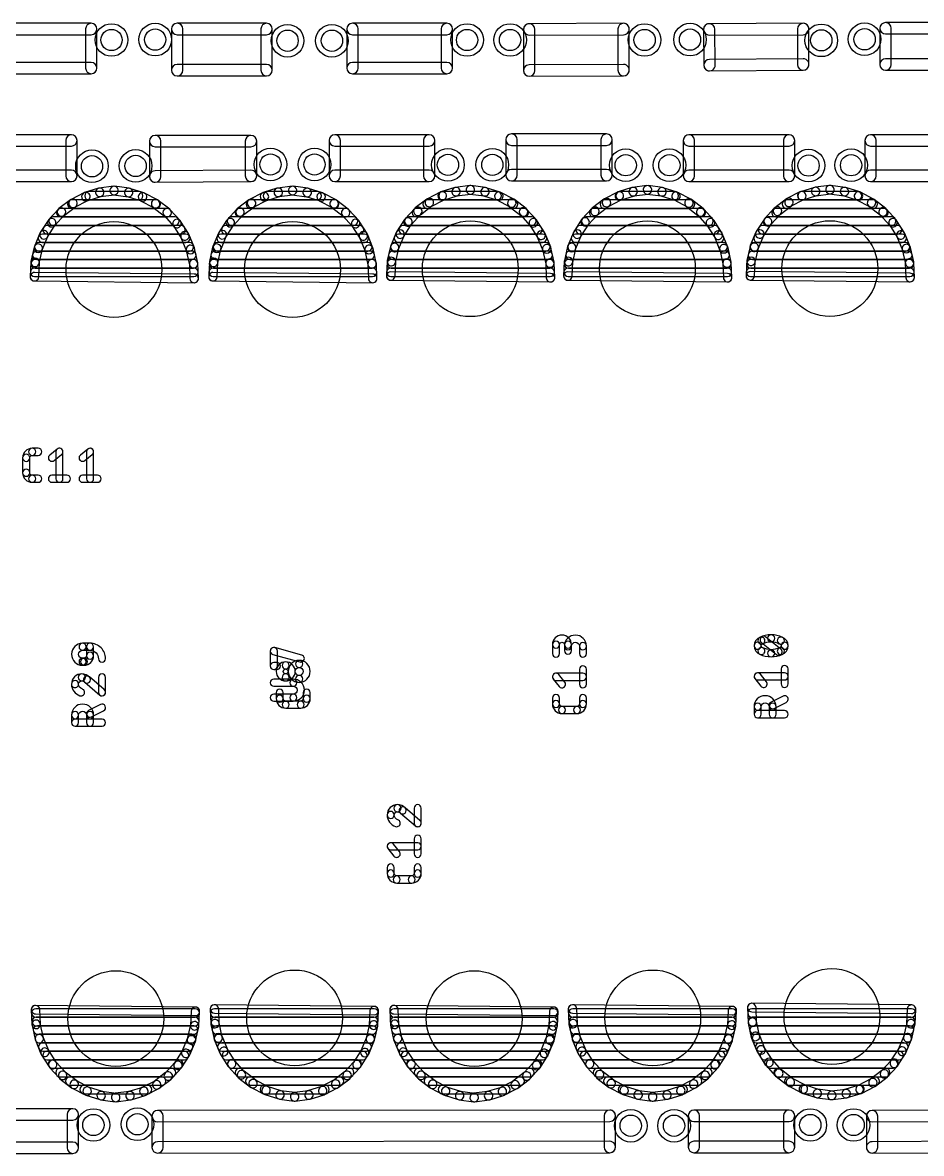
# Model space of a CAD drawing. Extents: x 0.02 to 3.96, y 0.03 to 4.16.
# Drawn here: x 1.679 to 2.312, y 1.791 to 2.588 of the extents above; entities that cross this region are included whole.
import ezdxf

# ---------------------------------------------------------------- set-up
doc = ezdxf.new("R2010")
doc.units = 0
for name, color, linetype in [('17', 82, 'CONTINUOUS'), ('20', 253, 'CONTINUOUS'), ('25', 253, 'CONTINUOUS'), ('30', 253, 'CONTINUOUS')]:
    doc.layers.add(name, color=color, linetype=linetype)

# ---------------------------------------------------------------- blocks, each defined once
blk = doc.blocks.new('ROUNDP')
blk.add_circle((0, 0), 0.5)

msp = doc.modelspace()

# ---------------------------------------------------------------- linework, layer by layer
at = {"layer": '20'}
for points in [[(1.622, 2.5795), (1.727, 2.5795, 1), (1.727, 2.5875), (1.622, 2.5875, 1)], [(1.723, 2.5835), (1.723, 2.556, 1), (1.731, 2.556), (1.731, 2.5835, 1)], [(1.7875, 2.5795), (1.8505, 2.5795, 1), (1.8505, 2.5875), (1.7875, 2.5875, 1)], [(1.7915, 2.5545), (1.7915, 2.5835, 1), (1.7835, 2.5835), (1.7835, 2.5545, 1)], [(1.8465, 2.5835), (1.8465, 2.5545, 1), (1.8545, 2.5545), (1.8545, 2.5835, 1)], [(1.911, 2.5795), (1.9775, 2.5795, 1), (1.9775, 2.5875), (1.911, 2.5875, 1)], [(1.915, 2.556), (1.915, 2.5835, 1), (1.907, 2.5835), (1.907, 2.556, 1)], [(1.9735, 2.5835), (1.9735, 2.556, 1), (1.9815, 2.556), (1.9815, 2.5835, 1)], [(2.035515, 2.57925), (2.102015, 2.5795, 1), (2.101985, 2.5875), (2.035485, 2.58725, 1)], [(2.0395, 2.55425), (2.0395, 2.58325, 1), (2.0315, 2.58325), (2.0315, 2.55425, 1)], [(2.098, 2.5835), (2.098, 2.5545, 1), (2.106, 2.5545), (2.106, 2.5835, 1)], [(2.162265, 2.57925), (2.228515, 2.5795, 1), (2.228485, 2.5875), (2.162235, 2.58725, 1)], [(2.1665, 2.55804), (2.16625, 2.58329, 1), (2.15825, 2.58321), (2.1585, 2.55796, 1)], [(2.2245, 2.5835), (2.2245, 2.5585, 1), (2.2325, 2.5585), (2.2325, 2.5835, 1)], [(2.2825, 2.584), (2.2825, 2.5585, 1), (2.2905, 2.5585), (2.2905, 2.584, 1)], [(2.3895, 2.588), (2.2865, 2.588, 1), (2.2865, 2.58), (2.3895, 2.58, 1)], [(1.727, 2.56), (1.607, 2.56, 1), (1.607, 2.552), (1.727, 2.552, 1)], [(1.8505, 2.5585), (1.7875, 2.5585, 1), (1.7875, 2.5505), (1.8505, 2.5505, 1)], [(1.9775, 2.56), (1.911, 2.56, 1), (1.911, 2.552), (1.9775, 2.552, 1)], [(2.101985, 2.5585), (2.035485, 2.55825, 1), (2.035515, 2.55025), (2.102015, 2.5505, 1)], [(2.22847, 2.5625), (2.16247, 2.562, 1), (2.16253, 2.554), (2.22853, 2.5545, 1)], [(2.2865, 2.5545), (2.4055, 2.5545, 1), (2.4055, 2.5625), (2.2865, 2.5625, 1)], [(1.713, 2.509), (1.595, 2.509, 1), (1.595, 2.501), (1.713, 2.501, 1)], [(1.717, 2.48), (1.717, 2.505, 1), (1.709, 2.505), (1.709, 2.48, 1)], [(1.776, 2.4795), (1.776, 2.5045, 1), (1.768, 2.5045), (1.768, 2.4795, 1)], [(1.772, 2.5005), (1.8395, 2.5005, 1), (1.8395, 2.5085), (1.772, 2.5085, 1)], [(1.8355, 2.5045), (1.8355, 2.48, 1), (1.8435, 2.48), (1.8435, 2.5045, 1)], [(1.9025, 2.48), (1.9025, 2.505, 1), (1.8945, 2.505), (1.8945, 2.48, 1)], [(1.8985, 2.501), (1.965, 2.501, 1), (1.965, 2.509), (1.8985, 2.509, 1)], [(1.961, 2.505), (1.961, 2.48, 1), (1.969, 2.48), (1.969, 2.505, 1)], [(2.027, 2.4805), (2.027, 2.5055, 1), (2.019, 2.5055), (2.019, 2.4805, 1)], [(2.023, 2.5015), (2.09, 2.5015, 1), (2.09, 2.5095), (2.023, 2.5095, 1)], [(2.086, 2.5055), (2.086, 2.4805, 1), (2.094, 2.4805), (2.094, 2.5055, 1)], [(2.152, 2.48), (2.152, 2.505, 1), (2.144, 2.505), (2.144, 2.48, 1)], [(2.148, 2.501), (2.2185, 2.501, 1), (2.2185, 2.509), (2.148, 2.509, 1)], [(2.2145, 2.505), (2.2145, 2.48, 1), (2.2225, 2.48), (2.2225, 2.505, 1)], [(2.395, 2.509), (2.276, 2.509, 1), (2.276, 2.501), (2.395, 2.501, 1)], [(2.272, 2.505), (2.272, 2.48, 1), (2.28, 2.48), (2.28, 2.505, 1)], [(1.61, 2.476), (1.713, 2.476, 1), (1.713, 2.484), (1.61, 2.484, 1)], [(1.77203, 2.4755), (1.83953, 2.476, 1), (1.83947, 2.484), (1.77197, 2.4835, 1)], [(1.8985, 2.476), (1.965, 2.476, 1), (1.965, 2.484), (1.8985, 2.484, 1)], [(2.023, 2.4765), (2.09, 2.4765, 1), (2.09, 2.4845), (2.023, 2.4845, 1)], [(2.148, 2.476), (2.2185, 2.476, 1), (2.2185, 2.484), (2.148, 2.484, 1)], [(2.276, 2.476), (2.375, 2.476, 1), (2.375, 2.484), (2.276, 2.484, 1)], [(1.6485, 1.8145), (1.714, 1.8145, 1), (1.714, 1.8225), (1.6485, 1.8225, 1)], [(1.718, 1.795), (1.718, 1.8185, 1), (1.71, 1.8185), (1.71, 1.795, 1)], [(1.773753, 1.81325), (2.092253, 1.8135, 1), (2.092247, 1.8215), (1.773747, 1.82125, 1)], [(1.76975, 1.81725), (1.76975, 1.79525, 1), (1.77775, 1.79525), (1.77775, 1.81725, 1)], [(2.08825, 1.8175), (2.08825, 1.7955, 1), (2.09625, 1.7955), (2.09625, 1.8175, 1)], [(2.1475, 1.8175), (2.1475, 1.7955, 1), (2.1555, 1.7955), (2.1555, 1.8175, 1)], [(2.2185, 1.8215), (2.1515, 1.8215, 1), (2.1515, 1.8135), (2.2185, 1.8135, 1)], [(2.2225, 1.7955), (2.2225, 1.8175, 1), (2.2145, 1.8175), (2.2145, 1.7955, 1)], [(2.346236, 1.8215), (2.276986, 1.82125, 1), (2.277014, 1.81325), (2.346264, 1.8135, 1)], [(2.273, 1.81725), (2.273, 1.79525, 1), (2.281, 1.79525), (2.281, 1.81725, 1)], [(1.6485, 1.791), (1.714, 1.791, 1), (1.714, 1.799), (1.6485, 1.799, 1)], [(1.773753, 1.79125), (2.092253, 1.7915, 1), (2.092247, 1.7995), (1.773747, 1.79925, 1)], [(2.1515, 1.7915), (2.2185, 1.7915, 1), (2.2185, 1.7995), (2.1515, 1.7995, 1)], [(2.277014, 1.79125), (2.346264, 1.7915, 1), (2.346236, 1.7995), (2.276986, 1.79925, 1)]]:
    msp.add_lwpolyline(points, format="xyb", close=True, dxfattribs=at)
for centre in [(1.74125, 2.57575), (1.772, 2.576), (1.86525, 2.57525), (1.8965, 2.57525), (1.99175, 2.57575), (2.022, 2.57575), (2.11675, 2.57575), (2.14875, 2.576), (2.24125, 2.5755), (2.27175, 2.57625), (1.85325, 2.488), (1.88425, 2.488), (1.97825, 2.48775), (2.0095, 2.48775), (2.1035, 2.4875), (2.13425, 2.4875), (2.23225, 2.48725), (2.26225, 2.4875), (1.7275, 2.48675), (1.75825, 2.487), (1.7285, 1.811), (1.7595, 1.8115), (2.107, 1.8105), (2.1375, 1.8105), (2.2335, 1.811), (2.264, 1.811)]:
    msp.add_circle(centre, 0.0075, dxfattribs=at)
at = {"layer": '25'}
for points in [[(1.685372, 2.282995, 1), (1.685372, 2.287995, 0.414205), (1.67865, 2.281273, 1), (1.68365, 2.281273, -0.414205)], [(1.685372, 2.282995, 1), (1.685372, 2.287995, 0.414205), (1.67865, 2.281273, 1), (1.68365, 2.281273, -0.414205)], [(1.685372, 2.282995), (1.689595, 2.282995, 1), (1.689595, 2.287995), (1.685372, 2.287995, 1)], [(1.685372, 2.282995), (1.689595, 2.282995, 1), (1.689595, 2.287995), (1.685372, 2.287995, 1)], [(1.700825, 2.279321), (1.706103, 2.283543, 1), (1.702979, 2.287447), (1.697701, 2.283225, 1)], [(1.700825, 2.279321), (1.706103, 2.283543, 1), (1.702979, 2.287447), (1.697701, 2.283225, 1)], [(1.702041, 2.285495), (1.702041, 2.266495, 1), (1.707041, 2.266495), (1.707041, 2.285495, 1)], [(1.702041, 2.285495), (1.702041, 2.266495, 1), (1.707041, 2.266495), (1.707041, 2.285495, 1)], [(1.722425, 2.279321), (1.727702, 2.283543, 1), (1.724579, 2.287447), (1.719301, 2.283225, 1)], [(1.722425, 2.279321), (1.727702, 2.283543, 1), (1.724579, 2.287447), (1.719301, 2.283225, 1)], [(1.723641, 2.285495), (1.723641, 2.266495, 1), (1.728641, 2.266495), (1.728641, 2.285495, 1)], [(1.723641, 2.285495), (1.723641, 2.266495, 1), (1.728641, 2.266495), (1.728641, 2.285495, 1)], [(1.68365, 2.270717), (1.68365, 2.281273, 1), (1.67865, 2.281273), (1.67865, 2.270717, 1)], [(1.68365, 2.270717), (1.68365, 2.281273, 1), (1.67865, 2.281273), (1.67865, 2.270717, 1)], [(1.68365, 2.270717, 1), (1.67865, 2.270717, 0.414214), (1.685372, 2.263995, 1), (1.685372, 2.268995, -0.414214)], [(1.68365, 2.270717, 1), (1.67865, 2.270717, 0.414214), (1.685372, 2.263995, 1), (1.685372, 2.268995, -0.414214)], [(1.689595, 2.268995), (1.685372, 2.268995, 1), (1.685372, 2.263995), (1.689595, 2.263995, 1)], [(1.689595, 2.268995), (1.685372, 2.268995, 1), (1.685372, 2.263995), (1.689595, 2.263995, 1)], [(1.699263, 2.263995), (1.709819, 2.263995, 1), (1.709819, 2.268995), (1.699263, 2.268995, 1)], [(1.699263, 2.263995), (1.709819, 2.263995, 1), (1.709819, 2.268995), (1.699263, 2.268995, 1)], [(1.720863, 2.263995), (1.731418, 2.263995, 1), (1.731418, 2.268995), (1.720863, 2.268995, 1)], [(1.720863, 2.263995), (1.731418, 2.263995, 1), (1.731418, 2.268995), (1.720863, 2.268995, 1)], [(2.060284, 2.149564, 1), (2.065284, 2.149564, 1), (2.05184, 2.149564, 1), (2.05684, 2.149564, -1)], [(2.060284, 2.149564, 1), (2.065284, 2.149564, 1), (2.05184, 2.149564, 1), (2.05684, 2.149564, -1)], [(2.05684, 2.14323), (2.05684, 2.149564, 1), (2.05184, 2.149564), (2.05184, 2.14323, 1)], [(2.05684, 2.14323), (2.05684, 2.149564, 1), (2.05184, 2.149564), (2.05184, 2.14323, 1)], [(2.07084, 2.148508, 1), (2.07584, 2.148508, 1), (2.060284, 2.148508, 1), (2.065284, 2.148508, -1)], [(2.07084, 2.148508, 1), (2.07584, 2.148508, 1), (2.060284, 2.148508, 1), (2.065284, 2.148508, -1)], [(2.060285, 2.149564), (2.060285, 2.145341, 1), (2.065285, 2.145341), (2.065285, 2.149564, 1)], [(2.060285, 2.149564), (2.060285, 2.145341, 1), (2.065285, 2.145341), (2.065285, 2.149564, 1)], [(2.199843, 2.150101, 1), (2.198221, 2.154831, 0.32047), (2.193893, 2.148772, 1), (2.198893, 2.148772, -0.32047)], [(2.199843, 2.150101, 1), (2.198221, 2.154831, 0.32047), (2.193893, 2.148772, 1), (2.198893, 2.148772, -0.32047)], [(2.205893, 2.151549, 1), (2.205893, 2.156549, 0.113883), (2.197937, 2.154713, 1), (2.200128, 2.150219, -0.113883)], [(2.205893, 2.151549, 1), (2.205893, 2.156549, 0.113883), (2.197937, 2.154713, 1), (2.200128, 2.150219, -0.113883)], [(2.212733, 2.146502), (2.202177, 2.154946, 1), (2.199054, 2.151042), (2.209609, 2.142597, 1)], [(2.212733, 2.146502), (2.202177, 2.154946, 1), (2.199054, 2.151042), (2.209609, 2.142597, 1)], [(2.211659, 2.150219, 1), (2.21385, 2.154713, 0.113883), (2.205893, 2.156549, 1), (2.205893, 2.151549, -0.113883)], [(2.211659, 2.150219, 1), (2.21385, 2.154713, 0.113883), (2.205893, 2.156549, 1), (2.205893, 2.151549, -0.113883)], [(2.212893, 2.148772, 1), (2.217893, 2.148772, 0.320454), (2.213565, 2.154831, 1), (2.211944, 2.150101, -0.320454)], [(2.212893, 2.148772, 1), (2.217893, 2.148772, 0.320454), (2.213565, 2.154831, 1), (2.211944, 2.150101, -0.320454)], [(1.720848, 2.145608, 1), (1.720848, 2.150608, 1), (1.720848, 2.135053, 1), (1.720848, 2.140053, -1)], [(1.720848, 2.145608, 1), (1.720848, 2.150608, 1), (1.720848, 2.135053, 1), (1.720848, 2.140053, -1)], [(1.720848, 2.145608), (1.726126, 2.145608, 1), (1.726126, 2.150608), (1.720848, 2.150608, 1)], [(1.720848, 2.145608), (1.726126, 2.145608, 1), (1.726126, 2.150608), (1.720848, 2.150608, 1)], [(1.721904, 2.140053, 1), (1.721904, 2.135053, 0.414214), (1.728626, 2.141775, 1), (1.723626, 2.141775, -0.414214)], [(1.721904, 2.140053, 1), (1.721904, 2.135053, 0.414214), (1.728626, 2.141775, 1), (1.723626, 2.141775, -0.414214)], [(1.723626, 2.148108), (1.723626, 2.141775, 1), (1.728626, 2.141775), (1.728626, 2.148108, 1)], [(1.73207, 2.139664, 1), (1.73707, 2.139664, 0.414214), (1.726126, 2.150608, 1), (1.726126, 2.145608, -0.414214)], [(1.723626, 2.148108), (1.723626, 2.141775, 1), (1.728626, 2.141775), (1.728626, 2.148108, 1)], [(1.73207, 2.139664, 1), (1.73707, 2.139664, 0.414214), (1.726126, 2.150608, 1), (1.726126, 2.145608, -0.414214)], [(1.85809, 2.134534), (1.85809, 2.145089, 1), (1.85309, 2.145089), (1.85309, 2.134534, 1)], [(1.854921, 2.142681), (1.873921, 2.137403, 1), (1.875259, 2.14222), (1.856259, 2.147498, 1)], [(1.85809, 2.134534), (1.85809, 2.145089, 1), (1.85309, 2.145089), (1.85309, 2.134534, 1)], [(1.854921, 2.142681), (1.873921, 2.137403, 1), (1.875259, 2.14222), (1.856259, 2.147498, 1)], [(2.07584, 2.14323), (2.07584, 2.148508, 1), (2.07084, 2.148508), (2.07084, 2.14323, 1)], [(2.07584, 2.14323), (2.07584, 2.148508, 1), (2.07084, 2.148508), (2.07084, 2.14323, 1)], [(2.198893, 2.148772, 1), (2.193893, 2.148772, 0.320476), (2.198221, 2.142712, 1), (2.199843, 2.147442, -0.320476)], [(2.198893, 2.148772, 1), (2.193893, 2.148772, 0.320476), (2.198221, 2.142712, 1), (2.199843, 2.147442, -0.320476)], [(2.200128, 2.147324, 1), (2.197937, 2.14283, 0.113884), (2.205893, 2.140994, 1), (2.205893, 2.145994, -0.113884)], [(2.200128, 2.147324, 1), (2.197937, 2.14283, 0.113884), (2.205893, 2.140994, 1), (2.205893, 2.145994, -0.113884)], [(2.205893, 2.145994, 1), (2.205893, 2.140994, 0.113884), (2.21385, 2.14283, 1), (2.211659, 2.147324, -0.113884)], [(2.205893, 2.145994, 1), (2.205893, 2.140994, 0.113884), (2.21385, 2.14283, 1), (2.211659, 2.147324, -0.113884)], [(2.211944, 2.147442, 1), (2.213565, 2.142712, 0.320459), (2.217893, 2.148772, 1), (2.212893, 2.148772, -0.320459)], [(2.211944, 2.147442, 1), (2.213565, 2.142712, 0.320459), (2.217893, 2.148772, 1), (2.212893, 2.148772, -0.320459)], [(1.721904, 2.140053), (1.720848, 2.140053, 1), (1.720848, 2.135053), (1.721904, 2.135053, 1)], [(1.721904, 2.140053), (1.720848, 2.140053, 1), (1.720848, 2.135053), (1.721904, 2.135053, 1)], [(1.857701, 2.137034), (1.85559, 2.137034, 1), (1.85559, 2.132034), (1.857701, 2.132034, 1)], [(1.857701, 2.137034), (1.85559, 2.137034, 1), (1.85559, 2.132034), (1.857701, 2.132034, 1)], [(1.863944, 2.132426, 1), (1.863944, 2.137426, 1), (1.863944, 2.123982, 1), (1.863944, 2.128982, -1)], [(1.863944, 2.132426, 1), (1.863944, 2.137426, 1), (1.863944, 2.123982, 1), (1.863944, 2.128982, -1)], [(1.863944, 2.128982, 1), (1.863944, 2.123982, 1), (1.863944, 2.137427, 1), (1.863944, 2.132427, -1)], [(1.863944, 2.128982, 1), (1.863944, 2.123982, 1), (1.863944, 2.137427, 1), (1.863944, 2.132427, -1)], [(1.873444, 2.133482, 1), (1.873444, 2.138482, 1), (1.873444, 2.122927, 1), (1.873444, 2.127927, -1)], [(1.873444, 2.133482, 1), (1.873444, 2.138482, 1), (1.873444, 2.122927, 1), (1.873444, 2.127927, -1)], [(1.873444, 2.127926, 1), (1.873444, 2.122926, 1), (1.873444, 2.138482, 1), (1.873444, 2.133482, -1)], [(1.873444, 2.127926, 1), (1.873444, 2.122926, 1), (1.873444, 2.138482, 1), (1.873444, 2.133482, -1)], [(1.72032, 2.124009, 1), (1.72032, 2.129009, 0.414198), (1.71307, 2.121759, 1), (1.71807, 2.121758, -0.414198)], [(1.72032, 2.124009, 1), (1.72032, 2.129009, 0.414198), (1.71307, 2.121759, 1), (1.71807, 2.121758, -0.414198)], [(1.722204, 2.123201, 1), (1.725825, 2.126649, 0.205254), (1.72032, 2.129009, 1), (1.72032, 2.124009, -0.205254)], [(1.722204, 2.123201, 1), (1.725825, 2.126649, 0.205254), (1.72032, 2.129009, 1), (1.72032, 2.124009, -0.205254)], [(1.73707, 2.115953), (1.73707, 2.126509, 1), (1.73207, 2.126509), (1.73207, 2.115953, 1)], [(1.73707, 2.115953), (1.73707, 2.126509, 1), (1.73207, 2.126509), (1.73207, 2.115953, 1)], [(2.060515, 2.123192), (2.056292, 2.12847, 1), (2.052388, 2.125346), (2.05661, 2.120069, 1)], [(2.05434, 2.124408), (2.07334, 2.124408, 1), (2.07334, 2.129408), (2.05434, 2.129408, 1)], [(2.060515, 2.123192), (2.056292, 2.12847, 1), (2.052388, 2.125346), (2.05661, 2.120069, 1)], [(2.05434, 2.124408), (2.07334, 2.124408, 1), (2.07334, 2.129408), (2.05434, 2.129408, 1)], [(2.07584, 2.121631), (2.07584, 2.132186, 1), (2.07084, 2.132186), (2.07084, 2.121631, 1)], [(2.07584, 2.121631), (2.07584, 2.132186, 1), (2.07084, 2.132186), (2.07084, 2.121631, 1)], [(2.202568, 2.123456), (2.198345, 2.128734, 1), (2.194441, 2.12561), (2.198663, 2.120332, 1)], [(2.196393, 2.124672), (2.215393, 2.124672, 1), (2.215393, 2.129672), (2.196393, 2.129672, 1)], [(2.202568, 2.123456), (2.198345, 2.128734, 1), (2.194441, 2.12561), (2.198663, 2.120332, 1)], [(2.196393, 2.124672), (2.215393, 2.124672, 1), (2.215393, 2.129672), (2.196393, 2.129672, 1)], [(2.217893, 2.121894), (2.217893, 2.13245, 1), (2.212893, 2.13245), (2.212893, 2.121894, 1)], [(2.217893, 2.121894), (2.217893, 2.13245, 1), (2.212893, 2.13245), (2.212893, 2.121894, 1)], [(1.71807, 2.121758, 1), (1.71307, 2.121759, 0.325223), (1.719023, 2.113575, 1), (1.720563, 2.118332, -0.325223)], [(1.71807, 2.121758, 1), (1.71307, 2.121759, 0.325223), (1.719023, 2.113575, 1), (1.720563, 2.118332, -0.325223)], [(1.722396, 2.12302), (1.732951, 2.114048, 1), (1.736189, 2.117858), (1.725634, 2.12683, 1)], [(1.722396, 2.12302), (1.732951, 2.114048, 1), (1.736189, 2.117858), (1.725634, 2.12683, 1)], [(1.869312, 2.12527), (1.85559, 2.12527, 1), (1.85559, 2.12027), (1.869312, 2.12027, 1)], [(1.869312, 2.12527), (1.85559, 2.12527, 1), (1.85559, 2.12027), (1.869312, 2.12027, 1)], [(1.869312, 2.114714, 1), (1.869312, 2.109714, 1), (1.869312, 2.125269, 1), (1.869312, 2.120269, -1)], [(1.869312, 2.114714, 1), (1.869312, 2.109714, 1), (1.869312, 2.125269, 1), (1.869312, 2.120269, -1)], [(1.85559, 2.109714), (1.869312, 2.109714, 1), (1.869312, 2.114714), (1.85559, 2.114714, 1)], [(1.85559, 2.109714), (1.869312, 2.109714, 1), (1.869312, 2.114714), (1.85559, 2.114714, 1)], [(1.862222, 2.111536), (1.862222, 2.115758, 1), (1.857222, 2.115758), (1.857222, 2.111536, 1)], [(1.862222, 2.111536), (1.862222, 2.115758, 1), (1.857222, 2.115758), (1.857222, 2.111536, 1)], [(1.862222, 2.111536, 1), (1.857222, 2.111536, 0.414196), (1.863944, 2.104814, 1), (1.863944, 2.109814, -0.414196)], [(1.862222, 2.111536, 1), (1.857222, 2.111536, 0.414196), (1.863944, 2.104814, 1), (1.863944, 2.109814, -0.414196)], [(1.8745, 2.109814, 1), (1.8745, 2.104814, 0.414214), (1.881222, 2.111536, 1), (1.876222, 2.111536, -0.414214)], [(1.8745, 2.109814, 1), (1.8745, 2.104814, 0.414214), (1.881222, 2.111536, 1), (1.876222, 2.111536, -0.414214)], [(1.876222, 2.115758), (1.876222, 2.111536, 1), (1.881222, 2.111536), (1.881222, 2.115758, 1)], [(1.876222, 2.115758), (1.876222, 2.111536, 1), (1.881222, 2.111536), (1.881222, 2.115758, 1)], [(2.05684, 2.10774), (2.05684, 2.111962, 1), (2.05184, 2.111962), (2.05184, 2.10774, 1)], [(2.05684, 2.10774), (2.05684, 2.111962, 1), (2.05184, 2.111962), (2.05184, 2.10774, 1)], [(2.07084, 2.111962), (2.07084, 2.10774, 1), (2.07584, 2.10774), (2.07584, 2.111962, 1)], [(2.07084, 2.111962), (2.07084, 2.10774, 1), (2.07584, 2.10774), (2.07584, 2.111962, 1)], [(2.204449, 2.105823, 1), (2.209449, 2.105823, 1), (2.193893, 2.105823, 1), (2.198893, 2.105823, -1)], [(2.204449, 2.105823, 1), (2.209449, 2.105823, 1), (2.193893, 2.105823, 1), (2.198893, 2.105823, -1)], [(2.214275, 2.113337), (2.205831, 2.109115, 1), (2.208067, 2.104642), (2.216511, 2.108865, 1)], [(2.214275, 2.113337), (2.205831, 2.109115, 1), (2.208067, 2.104642), (2.216511, 2.108865, 1)], [(1.723626, 2.099882, 1), (1.728626, 2.099882, 1), (1.71307, 2.099882, 1), (1.71807, 2.099882, -1)], [(1.723626, 2.099882, 1), (1.728626, 2.099882, 1), (1.71307, 2.099882, 1), (1.71807, 2.099882, -1)], [(1.733452, 2.107396), (1.725008, 2.103173, 1), (1.727244, 2.098701), (1.735688, 2.102924, 1)], [(1.733452, 2.107396), (1.725008, 2.103173, 1), (1.727244, 2.098701), (1.735688, 2.102924, 1)], [(1.8745, 2.109814), (1.863944, 2.109814, 1), (1.863944, 2.104814), (1.8745, 2.104814, 1)], [(1.8745, 2.109814), (1.863944, 2.109814, 1), (1.863944, 2.104814), (1.8745, 2.104814, 1)], [(2.05684, 2.10774, 1), (2.05184, 2.10774, 0.414196), (2.058562, 2.101018, 1), (2.058562, 2.106018, -0.414196)], [(2.05684, 2.10774, 1), (2.05184, 2.10774, 0.414196), (2.058562, 2.101018, 1), (2.058562, 2.106018, -0.414196)], [(2.069118, 2.106018), (2.058562, 2.106018, 1), (2.058562, 2.101018), (2.069118, 2.101018, 1)], [(2.069118, 2.106018), (2.058562, 2.106018, 1), (2.058562, 2.101018), (2.069118, 2.101018, 1)], [(2.069118, 2.106018, 1), (2.069118, 2.101018, 0.414214), (2.07584, 2.10774, 1), (2.07084, 2.10774, -0.414214)], [(2.069118, 2.106018, 1), (2.069118, 2.101018, 0.414214), (2.07584, 2.10774, 1), (2.07084, 2.10774, -0.414214)], [(2.198893, 2.100545), (2.198893, 2.105823, 1), (2.193893, 2.105823), (2.193893, 2.100545, 1)], [(2.198893, 2.100545), (2.198893, 2.105823, 1), (2.193893, 2.105823), (2.193893, 2.100545, 1)], [(2.204449, 2.105823), (2.204449, 2.100545, 1), (2.209449, 2.100545), (2.209449, 2.105823, 1)], [(2.204449, 2.105823), (2.204449, 2.100545, 1), (2.209449, 2.100545), (2.209449, 2.105823, 1)], [(1.71807, 2.094604), (1.71807, 2.099882, 1), (1.71307, 2.099882), (1.71307, 2.094604, 1)], [(1.71807, 2.094604), (1.71807, 2.099882, 1), (1.71307, 2.099882), (1.71307, 2.094604, 1)], [(1.73457, 2.097104), (1.71557, 2.097104, 1), (1.71557, 2.092104), (1.73457, 2.092104, 1)], [(1.73457, 2.097104), (1.71557, 2.097104, 1), (1.71557, 2.092104), (1.73457, 2.092104, 1)], [(1.723626, 2.099882), (1.723626, 2.094604, 1), (1.728626, 2.094604), (1.728626, 2.099882, 1)], [(1.723626, 2.099882), (1.723626, 2.094604, 1), (1.728626, 2.094604), (1.728626, 2.099882, 1)], [(2.215393, 2.103045), (2.196393, 2.103045, 1), (2.196393, 2.098045), (2.215393, 2.098045, 1)], [(2.215393, 2.103045), (2.196393, 2.103045, 1), (2.196393, 2.098045), (2.215393, 2.098045, 1)], [(1.942681, 2.031804, 1), (1.942681, 2.036804, 0.414198), (1.935431, 2.029554, 1), (1.940431, 2.029554, -0.414198)], [(1.942681, 2.031804, 1), (1.942681, 2.036804, 0.414198), (1.935431, 2.029554, 1), (1.940431, 2.029554, -0.414198)], [(1.944565, 2.030997, 1), (1.948186, 2.034445, 0.205254), (1.942681, 2.036804, 1), (1.942681, 2.031804, -0.205254)], [(1.944565, 2.030997, 1), (1.948186, 2.034445, 0.205254), (1.942681, 2.036804, 1), (1.942681, 2.031804, -0.205254)], [(1.944756, 2.030816), (1.955312, 2.021844, 1), (1.95855, 2.025654), (1.947995, 2.034626, 1)], [(1.944756, 2.030816), (1.955312, 2.021844, 1), (1.95855, 2.025654), (1.947995, 2.034626, 1)], [(1.959431, 2.023749), (1.959431, 2.034304, 1), (1.954431, 2.034304), (1.954431, 2.023749, 1)], [(1.959431, 2.023749), (1.959431, 2.034304, 1), (1.954431, 2.034304), (1.954431, 2.023749, 1)], [(1.940431, 2.029554, 1), (1.935431, 2.029554, 0.325223), (1.941383, 2.02137, 1), (1.942923, 2.026127, -0.325223)], [(1.940431, 2.029554, 1), (1.935431, 2.029554, 0.325223), (1.941383, 2.02137, 1), (1.942923, 2.026127, -0.325223)], [(1.937931, 2.004927), (1.956931, 2.004927, 1), (1.956931, 2.009927), (1.937931, 2.009927, 1)], [(1.937931, 2.004927), (1.956931, 2.004927, 1), (1.956931, 2.009927), (1.937931, 2.009927, 1)], [(1.944106, 2.003711), (1.939883, 2.008988, 1), (1.935979, 2.005865), (1.940201, 2.000587, 1)], [(1.944106, 2.003711), (1.939883, 2.008988, 1), (1.935979, 2.005865), (1.940201, 2.000587, 1)], [(1.959431, 2.002149), (1.959431, 2.012704, 1), (1.954431, 2.012704), (1.954431, 2.002149, 1)], [(1.959431, 2.002149), (1.959431, 2.012704, 1), (1.954431, 2.012704), (1.954431, 2.002149, 1)], [(1.940431, 1.988258), (1.940431, 1.99248, 1), (1.935431, 1.99248), (1.935431, 1.988258, 1)], [(1.940431, 1.988258), (1.940431, 1.99248, 1), (1.935431, 1.99248), (1.935431, 1.988258, 1)], [(1.954431, 1.99248), (1.954431, 1.988258, 1), (1.959431, 1.988258), (1.959431, 1.99248, 1)], [(1.954431, 1.99248), (1.954431, 1.988258, 1), (1.959431, 1.988258), (1.959431, 1.99248, 1)], [(1.940431, 1.988258, 1), (1.935431, 1.988258, 0.414196), (1.942153, 1.981536, 1), (1.942153, 1.986536, -0.414196)], [(1.940431, 1.988258, 1), (1.935431, 1.988258, 0.414196), (1.942153, 1.981536, 1), (1.942153, 1.986536, -0.414196)], [(1.952709, 1.986536), (1.942153, 1.986536, 1), (1.942153, 1.981536), (1.952709, 1.981536, 1)], [(1.952709, 1.986536), (1.942153, 1.986536, 1), (1.942153, 1.981536), (1.952709, 1.981536, 1)], [(1.952709, 1.986536, 1), (1.952709, 1.981536, 0.414214), (1.959431, 1.988258, 1), (1.954431, 1.988258, -0.414214)], [(1.952709, 1.986536, 1), (1.952709, 1.981536, 0.414214), (1.959431, 1.988258, 1), (1.954431, 1.988258, -0.414214)]]:
    msp.add_lwpolyline(points, format="xyb", close=True, dxfattribs=at)
at = {"layer": '30'}
for points in [[(1.724099, 2.462467), (1.733831, 2.465494, 1), (1.732049, 2.471223), (1.722317, 2.468196, 1)], [(1.73332, 2.465383), (1.74343, 2.466674, 1), (1.74267, 2.472626), (1.73256, 2.471334, 1)], [(1.74265, 2.466677), (1.752888, 2.4653, 1), (1.753688, 2.471246), (1.74345, 2.472623, 1)], [(1.752378, 2.465414), (1.762222, 2.462281, 1), (1.764042, 2.467998), (1.754198, 2.471132, 1)], [(1.849849, 2.462467), (1.859581, 2.465494, 1), (1.857799, 2.471223), (1.848067, 2.468196, 1)], [(1.85907, 2.465383), (1.86918, 2.466674, 1), (1.86842, 2.472626), (1.85831, 2.471334, 1)], [(1.8684, 2.466677), (1.878638, 2.4653, 1), (1.879438, 2.471246), (1.8692, 2.472623, 1)], [(1.878128, 2.465414), (1.887972, 2.462281, 1), (1.889792, 2.467998), (1.879948, 2.471132, 1)], [(1.975099, 2.462967), (1.984831, 2.465994, 1), (1.983049, 2.471723), (1.973317, 2.468696, 1)], [(1.98432, 2.465883), (1.99443, 2.467174, 1), (1.99367, 2.473126), (1.98356, 2.471834, 1)], [(1.99365, 2.467177), (2.003888, 2.4658, 1), (2.004688, 2.471746), (1.99445, 2.473123, 1)], [(2.003378, 2.465914), (2.013222, 2.462781, 1), (2.015042, 2.468498), (2.005198, 2.471632, 1)], [(2.099849, 2.462967), (2.109581, 2.465994, 1), (2.107799, 2.471723), (2.098067, 2.468696, 1)], [(2.10907, 2.465883), (2.11918, 2.467174, 1), (2.11842, 2.473126), (2.10831, 2.471834, 1)], [(2.1184, 2.467177), (2.128638, 2.4658, 1), (2.129438, 2.471746), (2.1192, 2.473123, 1)], [(2.128128, 2.465914), (2.137972, 2.462781, 1), (2.139792, 2.468498), (2.129948, 2.471632, 1)], [(2.228397, 2.463099), (2.238129, 2.466126, 1), (2.236347, 2.471855), (2.226615, 2.468828, 1)], [(2.237618, 2.466015), (2.247728, 2.467306, 1), (2.246968, 2.473258), (2.236858, 2.471966, 1)], [(2.246948, 2.467309), (2.257187, 2.465932, 1), (2.257986, 2.471878), (2.247748, 2.473255, 1)], [(2.256676, 2.466046), (2.26652, 2.462912, 1), (2.26834, 2.46863), (2.258497, 2.471764, 1)], [(1.707856, 2.4521), (1.715966, 2.458273, 1), (1.712332, 2.463047), (1.704222, 2.456874, 1)], [(1.713282, 2.457), (1.772727, 2.457, 1), (1.772727, 2.463), (1.713282, 2.463, 1)], [(1.715524, 2.457994), (1.724583, 2.462665, 1), (1.721833, 2.467998), (1.712774, 2.463326, 1)], [(1.725357, 2.463), (1.760428, 2.463, 1), (1.760428, 2.469), (1.725357, 2.469, 1)], [(1.761739, 2.462482), (1.770889, 2.457686, 1), (1.773674, 2.463001), (1.764524, 2.467796, 1)], [(1.770449, 2.457969), (1.778627, 2.451657, 1), (1.782292, 2.456407), (1.774114, 2.462719, 1)], [(1.833606, 2.4521), (1.841716, 2.458273, 1), (1.838082, 2.463047), (1.829972, 2.456874, 1)], [(1.839032, 2.457), (1.898477, 2.457, 1), (1.898477, 2.463), (1.839032, 2.463, 1)], [(1.841274, 2.457994), (1.850333, 2.462665, 1), (1.847583, 2.467998), (1.838524, 2.463326, 1)], [(1.851107, 2.463), (1.886178, 2.463, 1), (1.886178, 2.469), (1.851107, 2.469, 1)], [(1.887489, 2.462482), (1.896639, 2.457686, 1), (1.899424, 2.463001), (1.890274, 2.467796, 1)], [(1.896199, 2.457969), (1.904377, 2.451657, 1), (1.908042, 2.456407), (1.899864, 2.462719, 1)], [(1.958856, 2.4526), (1.966966, 2.458773, 1), (1.963332, 2.463547), (1.955222, 2.457374, 1)], [(1.963625, 2.457), (2.024375, 2.457, 1), (2.024375, 2.463), (1.963625, 2.463, 1)], [(1.966524, 2.458494), (1.975583, 2.463165, 1), (1.972833, 2.468498), (1.963774, 2.463826, 1)], [(1.97475, 2.463), (2.012998, 2.463, 1), (2.012998, 2.469), (1.97475, 2.469, 1)], [(2.012739, 2.462982), (2.021889, 2.458186, 1), (2.024674, 2.463501), (2.015524, 2.468296, 1)], [(2.021449, 2.458469), (2.029627, 2.452157, 1), (2.033292, 2.456907), (2.025114, 2.463219, 1)], [(2.083606, 2.4526), (2.091716, 2.458773, 1), (2.088082, 2.463547), (2.079972, 2.457374, 1)], [(2.088375, 2.457), (2.149125, 2.457, 1), (2.149125, 2.463), (2.088375, 2.463, 1)], [(2.091274, 2.458494), (2.100333, 2.463165, 1), (2.097583, 2.468498), (2.088524, 2.463826, 1)], [(2.0995, 2.463), (2.137748, 2.463, 1), (2.137748, 2.469), (2.0995, 2.469, 1)], [(2.137489, 2.462982), (2.146639, 2.458186, 1), (2.149424, 2.463501), (2.140274, 2.468296, 1)], [(2.146199, 2.458469), (2.154377, 2.452157, 1), (2.158042, 2.456907), (2.149864, 2.463219, 1)], [(2.212154, 2.452731), (2.220264, 2.458905, 1), (2.21663, 2.463679), (2.20852, 2.457506, 1)], [(2.21675, 2.457), (2.277844, 2.457, 1), (2.277844, 2.463), (2.21675, 2.463, 1)], [(2.219822, 2.458626), (2.228881, 2.463297, 1), (2.226131, 2.46863), (2.217072, 2.463958, 1)], [(2.227624, 2.463), (2.266711, 2.463, 1), (2.266711, 2.469), (2.227624, 2.469, 1)], [(2.266037, 2.463114), (2.275187, 2.458318, 1), (2.277972, 2.463633), (2.268823, 2.468428, 1)], [(2.274747, 2.458601), (2.282925, 2.452289, 1), (2.286591, 2.457039), (2.278413, 2.46335, 1)], [(1.701328, 2.444963), (1.708243, 2.452451, 1), (1.703835, 2.456522), (1.69692, 2.449034, 1)], [(1.70559, 2.451), (1.780489, 2.451, 1), (1.780489, 2.457), (1.70559, 2.457, 1)], [(1.778242, 2.452012), (1.7852, 2.444376, 1), (1.789635, 2.448417), (1.782677, 2.456053, 1)], [(1.827078, 2.444963), (1.833993, 2.452451, 1), (1.829585, 2.456522), (1.82267, 2.449034, 1)], [(1.83134, 2.451), (1.906239, 2.451, 1), (1.906239, 2.457), (1.83134, 2.457, 1)], [(1.903992, 2.452012), (1.91095, 2.444376, 1), (1.915385, 2.448417), (1.908427, 2.456053, 1)], [(1.952328, 2.445463), (1.959243, 2.452951, 1), (1.954835, 2.457022), (1.94792, 2.449534, 1)], [(1.956128, 2.451), (2.031944, 2.451, 1), (2.031944, 2.457), (1.956128, 2.457, 1)], [(2.029242, 2.452512), (2.0362, 2.444876, 1), (2.040635, 2.448917), (2.033677, 2.456553, 1)], [(2.077078, 2.445463), (2.083993, 2.452951, 1), (2.079585, 2.457022), (2.07267, 2.449534, 1)], [(2.080878, 2.451), (2.156694, 2.451, 1), (2.156694, 2.457), (2.080878, 2.457, 1)], [(2.153992, 2.452512), (2.16095, 2.444876, 1), (2.165385, 2.448917), (2.158427, 2.456553, 1)], [(2.205627, 2.445595), (2.212541, 2.453083, 1), (2.208133, 2.457154), (2.201219, 2.449666, 1)], [(2.209304, 2.451), (2.285363, 2.451, 1), (2.285363, 2.457), (2.209304, 2.457, 1)], [(2.28254, 2.452643), (2.289498, 2.445008, 1), (2.293933, 2.449049), (2.286975, 2.456685, 1)], [(1.696139, 2.436802), (1.701648, 2.445377, 1), (1.6966, 2.44862), (1.691091, 2.440046, 1)], [(1.700049, 2.445), (1.785956, 2.445, 1), (1.785956, 2.451), (1.700049, 2.451, 1)], [(1.784883, 2.444791), (1.790409, 2.436063, 1), (1.795478, 2.439273), (1.789952, 2.448001, 1)], [(1.821889, 2.436802), (1.827398, 2.445377, 1), (1.82235, 2.44862), (1.816841, 2.440046, 1)], [(1.825799, 2.445), (1.911706, 2.445, 1), (1.911706, 2.451), (1.825799, 2.451, 1)], [(1.910633, 2.444791), (1.916159, 2.436063, 1), (1.921228, 2.439273), (1.915702, 2.448001, 1)], [(1.947139, 2.437302), (1.952648, 2.445877, 1), (1.9476, 2.44912), (1.942091, 2.440546, 1)], [(1.950587, 2.445), (2.037412, 2.445, 1), (2.037412, 2.451), (1.950587, 2.451, 1)], [(2.035883, 2.445291), (2.041409, 2.436563, 1), (2.046478, 2.439773), (2.040952, 2.448501, 1)], [(2.071889, 2.437302), (2.077398, 2.445877, 1), (2.07235, 2.44912), (2.066841, 2.440546, 1)], [(2.075337, 2.445), (2.162162, 2.445, 1), (2.162162, 2.451), (2.075337, 2.451, 1)], [(2.160633, 2.445291), (2.166159, 2.436563, 1), (2.171228, 2.439773), (2.165702, 2.448501, 1)], [(2.200437, 2.437434), (2.205947, 2.446009, 1), (2.200899, 2.449252), (2.195389, 2.440677, 1)], [(2.203764, 2.445), (2.29083, 2.445, 1), (2.29083, 2.451), (2.203764, 2.451, 1)], [(2.289181, 2.445423), (2.294707, 2.436695, 1), (2.299777, 2.439905), (2.29425, 2.448633, 1)], [(1.692445, 2.427864), (1.696382, 2.437265, 1), (1.690848, 2.439583), (1.686911, 2.430182, 1)], [(1.6926, 2.433), (1.793629, 2.433, 1), (1.793629, 2.439), (1.6926, 2.439, 1)], [(1.695913, 2.439), (1.790201, 2.439, 1), (1.790201, 2.445), (1.695913, 2.445, 1)], [(1.790169, 2.436528), (1.794095, 2.426973, 1), (1.799645, 2.429254), (1.795718, 2.438809, 1)], [(1.818195, 2.427864), (1.822132, 2.437265, 1), (1.816598, 2.439583), (1.812661, 2.430182, 1)], [(1.81835, 2.433), (1.919379, 2.433, 1), (1.919379, 2.439), (1.81835, 2.439, 1)], [(1.821663, 2.439), (1.915951, 2.439, 1), (1.915951, 2.445), (1.821663, 2.445, 1)], [(1.915919, 2.436528), (1.919845, 2.426973, 1), (1.925395, 2.429254), (1.921468, 2.438809, 1)], [(1.943445, 2.428364), (1.947382, 2.437765, 1), (1.941848, 2.440083), (1.937911, 2.430682, 1)], [(1.94339, 2.433), (2.044835, 2.433, 1), (2.044835, 2.439), (1.94339, 2.439, 1)], [(1.946591, 2.439), (2.041517, 2.439, 1), (2.041517, 2.445), (1.946591, 2.445, 1)], [(2.041169, 2.437028), (2.045095, 2.427473, 1), (2.050645, 2.429754), (2.046718, 2.439309, 1)], [(2.068195, 2.428364), (2.072132, 2.437765, 1), (2.066598, 2.440083), (2.062661, 2.430682, 1)], [(2.06814, 2.433), (2.169585, 2.433, 1), (2.169585, 2.439), (2.06814, 2.439, 1)], [(2.071341, 2.439), (2.166267, 2.439, 1), (2.166267, 2.445), (2.071341, 2.445, 1)], [(2.165919, 2.437028), (2.169845, 2.427473, 1), (2.175395, 2.429754), (2.171468, 2.439309, 1)], [(2.196744, 2.428496), (2.20068, 2.437897, 1), (2.195146, 2.440215), (2.191209, 2.430813, 1)], [(2.196634, 2.433), (2.298187, 2.433, 1), (2.298187, 2.439), (2.196634, 2.439, 1)], [(2.199805, 2.439), (2.294899, 2.439, 1), (2.294899, 2.445), (2.199805, 2.445, 1)], [(2.294467, 2.43716), (2.298394, 2.427605, 1), (2.303943, 2.429885), (2.300017, 2.43944, 1)], [(1.69036, 2.41842), (1.692605, 2.428362, 1), (1.686752, 2.429683), (1.684507, 2.419741, 1)], [(1.690087, 2.427), (1.796095, 2.427, 1), (1.796095, 2.433), (1.690087, 2.433, 1)], [(1.79394, 2.427472), (1.796147, 2.41738, 1), (1.802009, 2.418663), (1.799801, 2.428754, 1)], [(1.81611, 2.41842), (1.818355, 2.428362, 1), (1.812502, 2.429683), (1.810257, 2.419741, 1)], [(1.815837, 2.427), (1.921845, 2.427, 1), (1.921845, 2.433), (1.815837, 2.433, 1)], [(1.91969, 2.427472), (1.921897, 2.41738, 1), (1.927759, 2.418663), (1.925551, 2.428754, 1)], [(1.94136, 2.41892), (1.943605, 2.428862, 1), (1.937752, 2.430183), (1.935507, 2.420241, 1)], [(1.940878, 2.427), (2.0473, 2.427, 1), (2.0473, 2.433), (1.940878, 2.433, 1)], [(2.04494, 2.427972), (2.047147, 2.41788, 1), (2.053009, 2.419163), (2.050801, 2.429254, 1)], [(2.06611, 2.41892), (2.068355, 2.428862, 1), (2.062502, 2.430183), (2.060257, 2.420241, 1)], [(2.065628, 2.427), (2.17205, 2.427, 1), (2.17205, 2.433), (2.065628, 2.433, 1)], [(2.16969, 2.427972), (2.171897, 2.41788, 1), (2.177759, 2.419163), (2.175551, 2.429254, 1)], [(2.194659, 2.419052), (2.196903, 2.428994, 1), (2.19105, 2.430315), (2.188806, 2.420373, 1)], [(2.194121, 2.427), (2.300653, 2.427, 1), (2.300653, 2.433), (2.194121, 2.433, 1)], [(2.298238, 2.428104), (2.300446, 2.418012, 1), (2.306307, 2.419295), (2.304099, 2.429386, 1)], [(1.688544, 2.421), (1.79777, 2.421, 1), (1.79777, 2.427), (1.688544, 2.427, 1)], [(1.814294, 2.421), (1.92352, 2.421, 1), (1.92352, 2.427), (1.814294, 2.427, 1)], [(1.939431, 2.421), (2.048879, 2.421, 1), (2.048879, 2.427), (1.939431, 2.427, 1)], [(2.064181, 2.421), (2.173629, 2.421, 1), (2.173629, 2.427), (2.064181, 2.427, 1)], [(2.1927, 2.421), (2.302207, 2.421, 1), (2.302207, 2.427), (2.1927, 2.427, 1)], [(1.689947, 2.408758), (1.69043, 2.418938, 1), (1.684437, 2.419223), (1.683953, 2.409042, 1)], [(1.687097, 2.409), (1.799324, 2.409, 1), (1.799324, 2.415), (1.687097, 2.415, 1)], [(1.687382, 2.415), (1.799079, 2.415, 1), (1.799079, 2.421), (1.687382, 2.421, 1)], [(1.796081, 2.417899), (1.796502, 2.407577, 1), (1.802497, 2.407822), (1.802075, 2.418144, 1)], [(1.815697, 2.408758), (1.81618, 2.418938, 1), (1.810187, 2.419223), (1.809703, 2.409042, 1)], [(1.812847, 2.409), (1.925074, 2.409, 1), (1.925074, 2.415), (1.812847, 2.415, 1)], [(1.813132, 2.415), (1.924829, 2.415, 1), (1.924829, 2.421), (1.813132, 2.421, 1)], [(1.921831, 2.417899), (1.922252, 2.407577, 1), (1.928247, 2.407822), (1.927825, 2.418144, 1)], [(1.940947, 2.409258), (1.94143, 2.419438, 1), (1.935437, 2.419723), (1.934953, 2.409542, 1)], [(1.938073, 2.409), (2.050344, 2.409, 1), (2.050344, 2.415), (1.938073, 2.415, 1)], [(1.938359, 2.415), (2.050099, 2.415, 1), (2.050099, 2.421), (1.938359, 2.421, 1)], [(2.047081, 2.418399), (2.047502, 2.408077, 1), (2.053497, 2.408322), (2.053075, 2.418644, 1)], [(2.065697, 2.409258), (2.06618, 2.419438, 1), (2.060187, 2.419723), (2.059703, 2.409542, 1)], [(2.062823, 2.409), (2.175094, 2.409, 1), (2.175094, 2.415), (2.062823, 2.415, 1)], [(2.063109, 2.415), (2.174849, 2.415, 1), (2.174849, 2.421), (2.063109, 2.421, 1)], [(2.171831, 2.418399), (2.172252, 2.408077, 1), (2.178247, 2.408322), (2.177825, 2.418644, 1)], [(2.194245, 2.409389), (2.194729, 2.41957, 1), (2.188736, 2.419855), (2.188252, 2.409674, 1)], [(2.191366, 2.409), (2.303648, 2.409, 1), (2.303648, 2.415), (2.191366, 2.415, 1)], [(2.191651, 2.415), (2.303403, 2.415, 1), (2.303403, 2.421), (2.191651, 2.421, 1)], [(2.300379, 2.418531), (2.300801, 2.408209, 1), (2.306796, 2.408454), (2.306374, 2.418776, 1)], [(1.799532, 2.4107), (1.686982, 2.4119, 1), (1.686918, 2.4059), (1.799468, 2.4047, 1)], [(1.925282, 2.4107), (1.812732, 2.4119, 1), (1.812668, 2.4059), (1.925218, 2.4047, 1)], [(2.050532, 2.4112), (1.937982, 2.4124, 1), (1.937918, 2.4064), (2.050468, 2.4052, 1)], [(2.175282, 2.4112), (2.062732, 2.4124, 1), (2.062668, 2.4064), (2.175218, 2.4052, 1)], [(2.30383, 2.411332), (2.19128, 2.412532, 1), (2.191216, 2.406532), (2.303766, 2.405332, 1)], [(1.691169, 1.882101), (1.690748, 1.892423, 1), (1.684753, 1.892178), (1.685175, 1.881856, 1)], [(1.687718, 1.8893), (1.800268, 1.8881, 1), (1.800332, 1.8941), (1.687782, 1.8953, 1)], [(1.687844, 1.887), (1.800248, 1.887, 1), (1.800248, 1.893), (1.687844, 1.893, 1)], [(1.797303, 1.891242), (1.79682, 1.881062, 1), (1.802813, 1.880777), (1.803297, 1.890958, 1)], [(1.817169, 1.882601), (1.816748, 1.892923, 1), (1.810753, 1.892678), (1.811175, 1.882356, 1)], [(1.813718, 1.8898), (1.926268, 1.8886, 1), (1.926332, 1.8946), (1.813782, 1.8958, 1)], [(1.813865, 1.887), (1.926224, 1.887, 1), (1.926224, 1.893), (1.813865, 1.893, 1)], [(1.923303, 1.891742), (1.92282, 1.881562, 1), (1.928813, 1.881277), (1.929297, 1.891458, 1)], [(1.943669, 1.882101), (1.943248, 1.892423, 1), (1.937253, 1.892178), (1.937675, 1.881856, 1)], [(1.940218, 1.8893), (2.052768, 1.8881, 1), (2.052832, 1.8941), (1.940282, 1.8953, 1)], [(1.940344, 1.887), (2.052748, 1.887, 1), (2.052748, 1.893), (1.940344, 1.893, 1)], [(2.049803, 1.891242), (2.04932, 1.881062, 1), (2.055313, 1.880777), (2.055797, 1.890958, 1)], [(2.069419, 1.882601), (2.068998, 1.892923, 1), (2.063003, 1.892678), (2.063425, 1.882356, 1)], [(2.065968, 1.8898), (2.178518, 1.8886, 1), (2.178582, 1.8946), (2.066032, 1.8958, 1)], [(2.066115, 1.887), (2.178474, 1.887, 1), (2.178474, 1.893), (2.066115, 1.893, 1)], [(2.175553, 1.891742), (2.17507, 1.881562, 1), (2.181063, 1.881277), (2.181547, 1.891458, 1)], [(2.195669, 1.883601), (2.195248, 1.893923, 1), (2.189253, 1.893678), (2.189675, 1.883356, 1)], [(2.192218, 1.8908), (2.304768, 1.8896, 1), (2.304832, 1.8956), (2.192282, 1.8968, 1)], [(2.192406, 1.887), (2.304677, 1.887, 1), (2.304677, 1.893), (2.192406, 1.893, 1)], [(2.301803, 1.892742), (2.30132, 1.882562, 1), (2.307313, 1.882277), (2.307797, 1.892458, 1)], [(1.688089, 1.881), (1.799963, 1.881, 1), (1.799963, 1.887), (1.688089, 1.887, 1)], [(1.69331, 1.872528), (1.691103, 1.88262, 1), (1.685241, 1.881337), (1.687449, 1.871246, 1)], [(1.689042, 1.875), (1.799157, 1.875, 1), (1.799157, 1.881), (1.689042, 1.881, 1)], [(1.79689, 1.88158), (1.794645, 1.871638, 1), (1.800498, 1.870317), (1.802743, 1.880259, 1)], [(1.81411, 1.881), (1.925939, 1.881, 1), (1.925939, 1.887), (1.81411, 1.887, 1)], [(1.81931, 1.873028), (1.817103, 1.88312, 1), (1.811241, 1.881837), (1.813449, 1.871746, 1)], [(1.815152, 1.875), (1.925044, 1.875, 1), (1.925044, 1.881), (1.815152, 1.881, 1)], [(1.92289, 1.88208), (1.920645, 1.872138, 1), (1.926498, 1.870817), (1.928743, 1.880759, 1)], [(1.940589, 1.881), (2.052463, 1.881, 1), (2.052463, 1.887), (1.940589, 1.887, 1)], [(1.94581, 1.872528), (1.943603, 1.88262, 1), (1.937741, 1.881337), (1.939949, 1.871246, 1)], [(1.941542, 1.875), (2.051657, 1.875, 1), (2.051657, 1.881), (1.941542, 1.881, 1)], [(2.04939, 1.88158), (2.047145, 1.871638, 1), (2.052998, 1.870317), (2.055243, 1.880259, 1)], [(2.06636, 1.881), (2.178189, 1.881, 1), (2.178189, 1.887), (2.06636, 1.887, 1)], [(2.07156, 1.873028), (2.069353, 1.88312, 1), (2.063491, 1.881837), (2.065699, 1.871746, 1)], [(2.067402, 1.875), (2.177294, 1.875, 1), (2.177294, 1.881), (2.067402, 1.881, 1)], [(2.17514, 1.88208), (2.172895, 1.872138, 1), (2.178748, 1.870817), (2.180993, 1.880759, 1)], [(2.192651, 1.881), (2.304391, 1.881, 1), (2.304391, 1.887), (2.192651, 1.887, 1)], [(2.19781, 1.874028), (2.195603, 1.88412, 1), (2.189741, 1.882837), (2.191949, 1.872746, 1)], [(2.193871, 1.875), (2.303319, 1.875, 1), (2.303319, 1.881), (2.193871, 1.881, 1)], [(2.30139, 1.88308), (2.299145, 1.873138, 1), (2.304998, 1.871817), (2.307243, 1.881759, 1)], [(1.690355, 1.869), (1.797803, 1.869, 1), (1.797803, 1.875), (1.690355, 1.875, 1)], [(1.697081, 1.863472), (1.693155, 1.873027, 1), (1.687605, 1.870746), (1.691532, 1.861191, 1)], [(1.794805, 1.872136), (1.790868, 1.862735, 1), (1.796402, 1.860417), (1.800339, 1.869818, 1)], [(1.823081, 1.863972), (1.819155, 1.873527, 1), (1.813605, 1.871246), (1.817532, 1.861691, 1)], [(1.816539, 1.869), (1.92369, 1.869, 1), (1.92369, 1.875), (1.816539, 1.875, 1)], [(1.920805, 1.872636), (1.916868, 1.863235, 1), (1.922402, 1.860917), (1.926339, 1.870318, 1)], [(1.942855, 1.869), (2.050303, 1.869, 1), (2.050303, 1.875), (1.942855, 1.875, 1)], [(1.949581, 1.863472), (1.945655, 1.873027, 1), (1.940105, 1.870746), (1.944032, 1.861191, 1)], [(2.047305, 1.872136), (2.043368, 1.862735, 1), (2.048902, 1.860417), (2.052839, 1.869818, 1)], [(2.075331, 1.863972), (2.071405, 1.873527, 1), (2.065855, 1.871246), (2.069782, 1.861691, 1)], [(2.068789, 1.869), (2.17594, 1.869, 1), (2.17594, 1.875), (2.068789, 1.875, 1)], [(2.173055, 1.872636), (2.169118, 1.863235, 1), (2.174652, 1.860917), (2.178589, 1.870318, 1)], [(2.201581, 1.864972), (2.197655, 1.874527, 1), (2.192105, 1.872246), (2.196032, 1.862691, 1)], [(2.19545, 1.869), (2.301872, 1.869, 1), (2.301872, 1.875), (2.19545, 1.875, 1)], [(2.299305, 1.873636), (2.295368, 1.864235, 1), (2.300902, 1.861917), (2.304839, 1.871318, 1)], [(1.692799, 1.863), (1.795488, 1.863, 1), (1.795488, 1.869), (1.692799, 1.869, 1)], [(1.702367, 1.855209), (1.696841, 1.863937, 1), (1.691772, 1.860727), (1.697298, 1.851999, 1)], [(1.819004, 1.863), (1.921278, 1.863, 1), (1.921278, 1.869), (1.819004, 1.869, 1)], [(1.828367, 1.855709), (1.822841, 1.864437, 1), (1.817772, 1.861227), (1.823298, 1.852499, 1)], [(1.917111, 1.863698), (1.911602, 1.855123, 1), (1.91665, 1.85188), (1.922159, 1.860454, 1)], [(1.945299, 1.863), (2.047988, 1.863, 1), (2.047988, 1.869), (1.945299, 1.869, 1)], [(1.954867, 1.855209), (1.949341, 1.863937, 1), (1.944272, 1.860727), (1.949798, 1.851999, 1)], [(2.071254, 1.863), (2.173528, 1.863, 1), (2.173528, 1.869), (2.071254, 1.869, 1)], [(2.080617, 1.855709), (2.075091, 1.864437, 1), (2.070022, 1.861227), (2.075548, 1.852499, 1)], [(2.169361, 1.863698), (2.163852, 1.855123, 1), (2.1689, 1.85188), (2.174409, 1.860454, 1)], [(2.197915, 1.863), (2.29936, 1.863, 1), (2.29936, 1.869), (2.197915, 1.869, 1)], [(2.206867, 1.856709), (2.201341, 1.865437, 1), (2.196272, 1.862227), (2.201798, 1.853499, 1)], [(2.295611, 1.864698), (2.290102, 1.856123, 1), (2.29515, 1.85288), (2.300659, 1.861454, 1)], [(1.695783, 1.857), (1.792623, 1.857, 1), (1.792623, 1.863), (1.695783, 1.863, 1)], [(1.791111, 1.863198), (1.785602, 1.854623, 1), (1.79065, 1.85138), (1.796159, 1.859954, 1)], [(1.822099, 1.857), (1.918301, 1.857, 1), (1.918301, 1.863), (1.822099, 1.863, 1)], [(1.835008, 1.848488), (1.82805, 1.856124, 1), (1.823615, 1.852083), (1.830573, 1.844447, 1)], [(1.948283, 1.857), (2.045123, 1.857, 1), (2.045123, 1.863), (1.948283, 1.863, 1)], [(2.043611, 1.863198), (2.038102, 1.854623, 1), (2.04315, 1.85138), (2.048659, 1.859954, 1)], [(2.074349, 1.857), (2.170551, 1.857, 1), (2.170551, 1.863), (2.074349, 1.863, 1)], [(2.087258, 1.848488), (2.0803, 1.856124, 1), (2.075865, 1.852083), (2.082823, 1.844447, 1)], [(2.201233, 1.857), (2.296159, 1.857, 1), (2.296159, 1.863), (2.201233, 1.863, 1)], [(2.213508, 1.849488), (2.20655, 1.857124, 1), (2.202115, 1.853083), (2.209073, 1.845447, 1)], [(2.290422, 1.856537), (2.283507, 1.849049, 1), (2.287915, 1.844978), (2.29483, 1.852466, 1)], [(1.699582, 1.851), (1.788767, 1.851, 1), (1.788767, 1.857), (1.699582, 1.857, 1)], [(1.709008, 1.847988), (1.70205, 1.855624, 1), (1.697615, 1.851583), (1.704573, 1.843947, 1)], [(1.704939, 1.845), (1.783507, 1.845, 1), (1.783507, 1.851), (1.704939, 1.851, 1)], [(1.785922, 1.855037), (1.779007, 1.847549, 1), (1.783415, 1.843478), (1.79033, 1.850966, 1)], [(1.825927, 1.851), (1.914446, 1.851, 1), (1.914446, 1.857), (1.825927, 1.857, 1)], [(1.831394, 1.845), (1.909046, 1.845, 1), (1.909046, 1.851), (1.831394, 1.851, 1)], [(1.842801, 1.842531), (1.834623, 1.848843, 1), (1.830958, 1.844093), (1.839136, 1.837781, 1)], [(1.911922, 1.855537), (1.905007, 1.848049, 1), (1.909415, 1.843978), (1.91633, 1.851466, 1)], [(1.952082, 1.851), (2.041267, 1.851, 1), (2.041267, 1.857), (1.952082, 1.857, 1)], [(1.961508, 1.847988), (1.95455, 1.855624, 1), (1.950115, 1.851583), (1.957073, 1.843947, 1)], [(1.957439, 1.845), (2.036007, 1.845, 1), (2.036007, 1.851), (1.957439, 1.851, 1)], [(2.038422, 1.855037), (2.031507, 1.847549, 1), (2.035915, 1.843478), (2.04283, 1.850966, 1)], [(2.078177, 1.851), (2.166696, 1.851, 1), (2.166696, 1.857), (2.078177, 1.857, 1)], [(2.083644, 1.845), (2.161296, 1.845, 1), (2.161296, 1.851), (2.083644, 1.851, 1)], [(2.095051, 1.842531), (2.086873, 1.848843, 1), (2.083208, 1.844093), (2.091386, 1.837781, 1)], [(2.164172, 1.855537), (2.157257, 1.848049, 1), (2.161665, 1.843978), (2.16858, 1.851466, 1)], [(2.205338, 1.851), (2.292163, 1.851, 1), (2.292163, 1.857), (2.205338, 1.857, 1)], [(2.210806, 1.845), (2.286622, 1.845, 1), (2.286622, 1.851), (2.210806, 1.851, 1)], [(2.221301, 1.843531), (2.213123, 1.849843, 1), (2.209458, 1.845093), (2.217636, 1.838781, 1)], [(2.283894, 1.8494), (2.275784, 1.843227, 1), (2.279418, 1.838453), (2.287528, 1.844626, 1)], [(1.716801, 1.842031), (1.708623, 1.848343, 1), (1.704958, 1.843593), (1.713136, 1.837281, 1)], [(1.711932, 1.839), (1.776596, 1.839, 1), (1.776596, 1.845), (1.711932, 1.845, 1)], [(1.725511, 1.837518), (1.716361, 1.842314, 1), (1.713576, 1.836999), (1.722726, 1.832204, 1)], [(1.771726, 1.842006), (1.762667, 1.837335, 1), (1.765417, 1.832002), (1.774476, 1.836674, 1)], [(1.779394, 1.8479), (1.771284, 1.841727, 1), (1.774918, 1.836953), (1.783028, 1.843126, 1)], [(1.83858, 1.839), (1.901939, 1.839, 1), (1.901939, 1.845), (1.83858, 1.845, 1)], [(1.851511, 1.838018), (1.842361, 1.842814, 1), (1.839576, 1.837499), (1.848726, 1.832704, 1)], [(1.897726, 1.842506), (1.888667, 1.837835, 1), (1.891417, 1.832502), (1.900476, 1.837174, 1)], [(1.905394, 1.8484), (1.897284, 1.842227, 1), (1.900918, 1.837453), (1.909028, 1.843626, 1)], [(1.969301, 1.842031), (1.961123, 1.848343, 1), (1.957458, 1.843593), (1.965636, 1.837281, 1)], [(1.964432, 1.839), (2.029096, 1.839, 1), (2.029096, 1.845), (1.964432, 1.845, 1)], [(1.978011, 1.837518), (1.968861, 1.842314, 1), (1.966076, 1.836999), (1.975226, 1.832204, 1)], [(2.024226, 1.842006), (2.015167, 1.837335, 1), (2.017917, 1.832002), (2.026976, 1.836674, 1)], [(2.031894, 1.8479), (2.023784, 1.841727, 1), (2.027418, 1.836953), (2.035528, 1.843126, 1)], [(2.09083, 1.839), (2.154189, 1.839, 1), (2.154189, 1.845), (2.09083, 1.845, 1)], [(2.103761, 1.838018), (2.094611, 1.842814, 1), (2.091826, 1.837499), (2.100976, 1.832704, 1)], [(2.149976, 1.842506), (2.140917, 1.837835, 1), (2.143667, 1.832502), (2.152726, 1.837174, 1)], [(2.157644, 1.8484), (2.149534, 1.842227, 1), (2.153168, 1.837453), (2.161278, 1.843626, 1)], [(2.218375, 1.839), (2.279125, 1.839, 1), (2.279125, 1.845), (2.218375, 1.845, 1)], [(2.230011, 1.839018), (2.220861, 1.843814, 1), (2.218076, 1.838499), (2.227226, 1.833704, 1)], [(2.276226, 1.843506), (2.267167, 1.838835, 1), (2.269917, 1.833502), (2.278976, 1.838174, 1)], [(1.721945, 1.833), (1.766624, 1.833, 1), (1.766624, 1.839), (1.721945, 1.839, 1)], [(1.734872, 1.834586), (1.725028, 1.837719, 1), (1.723208, 1.832002), (1.733052, 1.828868, 1)], [(1.7446, 1.833323), (1.734362, 1.8347, 1), (1.733562, 1.828754), (1.7438, 1.827377, 1)], [(1.75393, 1.834617), (1.74382, 1.833326, 1), (1.74458, 1.827374), (1.75469, 1.828666, 1)], [(1.763151, 1.837533), (1.753419, 1.834506, 1), (1.755201, 1.828777), (1.764933, 1.831804, 1)], [(1.848899, 1.833), (1.891655, 1.833, 1), (1.891655, 1.839), (1.848899, 1.839, 1)], [(1.860872, 1.835086), (1.851028, 1.838219, 1), (1.849208, 1.832502), (1.859052, 1.829368, 1)], [(1.8706, 1.833823), (1.860362, 1.8352, 1), (1.859562, 1.829254), (1.8698, 1.827877, 1)], [(1.87993, 1.835117), (1.86982, 1.833826, 1), (1.87058, 1.827874), (1.88069, 1.829166, 1)], [(1.889151, 1.838033), (1.879419, 1.835006, 1), (1.881201, 1.829277), (1.890933, 1.832304, 1)], [(1.974445, 1.833), (2.019124, 1.833, 1), (2.019124, 1.839), (1.974445, 1.839, 1)], [(1.987372, 1.834586), (1.977528, 1.837719, 1), (1.975708, 1.832002), (1.985552, 1.828868, 1)], [(1.9971, 1.833323), (1.986862, 1.8347, 1), (1.986062, 1.828754), (1.9963, 1.827377, 1)], [(2.00643, 1.834617), (1.99632, 1.833326, 1), (1.99708, 1.827374), (2.00719, 1.828666, 1)], [(2.015651, 1.837533), (2.005919, 1.834506, 1), (2.007701, 1.828777), (2.017433, 1.831804, 1)], [(2.101149, 1.833), (2.143905, 1.833, 1), (2.143905, 1.839), (2.101149, 1.839, 1)], [(2.113122, 1.835086), (2.103278, 1.838219, 1), (2.101458, 1.832502), (2.111302, 1.829368, 1)], [(2.12285, 1.833823), (2.112612, 1.8352, 1), (2.111812, 1.829254), (2.12205, 1.827877, 1)], [(2.13218, 1.835117), (2.12207, 1.833826, 1), (2.12283, 1.827874), (2.13294, 1.829166, 1)], [(2.141401, 1.838033), (2.131669, 1.835006, 1), (2.133451, 1.829277), (2.143183, 1.832304, 1)], [(2.239372, 1.836086), (2.229528, 1.839219, 1), (2.227708, 1.833502), (2.237552, 1.830368, 1)], [(2.229752, 1.833), (2.268, 1.833, 1), (2.268, 1.839), (2.229752, 1.839, 1)], [(2.2491, 1.834823), (2.238862, 1.8362, 1), (2.238062, 1.830254), (2.2483, 1.828877, 1)], [(2.25843, 1.836117), (2.24832, 1.834826, 1), (2.24908, 1.828874), (2.25919, 1.830166, 1)], [(2.267651, 1.839033), (2.257919, 1.836006, 1), (2.259701, 1.830277), (2.269433, 1.833304, 1)]]:
    msp.add_lwpolyline(points, format="xyb", close=True, dxfattribs=at)
for centre in [(1.74125, 2.57575), (1.772, 2.576), (1.86525, 2.57525), (1.8965, 2.57525), (1.99175, 2.57575), (2.022, 2.57575), (2.11675, 2.57575), (2.14875, 2.576), (2.24125, 2.5755), (2.27175, 2.57625), (1.7275, 2.48675), (1.75825, 2.487), (1.85325, 2.488), (1.88425, 2.488), (1.97825, 2.48775), (2.0095, 2.48775), (2.1035, 2.4875), (2.13425, 2.4875), (2.23225, 2.48725), (2.26225, 2.4875), (1.7285, 1.811), (1.7595, 1.8115), (2.107, 1.8105), (2.1375, 1.8105), (2.2335, 1.811), (2.264, 1.811)]:
    msp.add_circle(centre, 0.0115, dxfattribs=at)

# ---------------------------------------------------------------- block references
at = {"layer": '17', "xscale": 0.0675, "yscale": 0.0675}
for p in [(1.743, 2.414), (1.743, 2.414), (1.86875, 2.414), (1.86875, 2.414), (1.994, 2.4145), (1.994, 2.4145), (2.11875, 2.4145), (2.11875, 2.4145), (2.247298, 2.414632), (2.247298, 2.414632)]:
    msp.add_blockref('ROUNDP', p, dxfattribs=at)
at = {"layer": '17', "xscale": 0.0675, "yscale": 0.0675, "rotation": 180}
for p in [(2.24875, 1.8875), (2.24875, 1.8875), (1.74425, 1.886), (1.74425, 1.886), (1.87025, 1.8865), (1.87025, 1.8865), (1.99675, 1.886), (1.99675, 1.886), (2.1225, 1.8865), (2.1225, 1.8865)]:
    msp.add_blockref('ROUNDP', p, dxfattribs=at)

doc.saveas('drawing.dxf')
